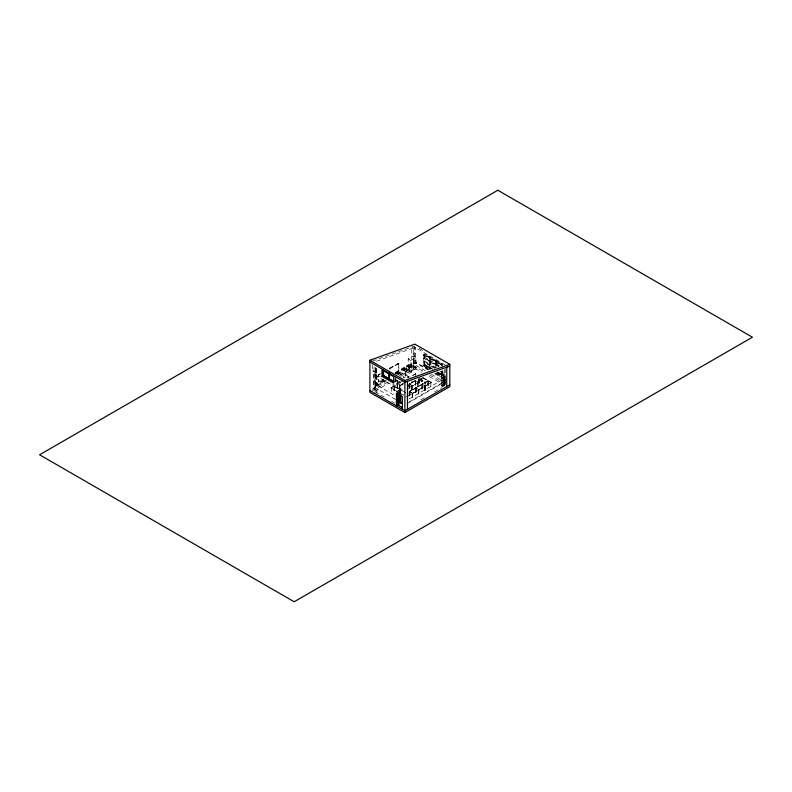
<?xml version="1.0" encoding="UTF-8"?>
<svg xmlns="http://www.w3.org/2000/svg" width="792" height="792" viewBox="0 0 792 792"><rect width="100%" height="100%" fill="white"/><g stroke="black" fill="none" stroke-linecap="round" stroke-linejoin="round"><path stroke-width="0.59" stroke-dasharray="3.96 2.97" d="M405.068 376.269L405.276 370.943L405.494 376.299M401.831 368.686L404.89 371.27A1.089 0.624 0 0 0 405.979 371.28L411.513 366.745L408.197 364.835L401.831 368.686L404.89 371.448A1.089 0.624 0 0 0 405.979 371.458L411.513 366.745M374.903 390.674L374.903 375.062L375.972 374.448L380.16 376.863M380.299 373.656L378.18 374.824L378.23 382.021L383.407 379.031M398.831 363.251L388.397 368.923L398.831 363.251L398.831 370.715L394.782 373.052M380.437 373.864L378.477 374.992L378.477 381.586L382.397 379.318M388.951 369.24L398.574 363.686M411.385 372.082L409.296 373.289L406.237 371.527L406.237 366.29L409.296 368.052L411.385 366.844L411.385 372.082L408.197 370.24L408.197 358.954L413.295 356.014L416.038 357.608L416.038 368.894L410.949 371.834L410.949 360.548L416.038 357.608M423.274 354.895L424.799 354.014L442.926 364.478L441.392 365.36L423.274 354.895L423.274 365.775L424.948 364.805L422.968 365.775L430.135 369.913M395.366 372.418L398.574 370.567L398.524 363.073M406.237 366.29L408.325 365.082L408.325 370.319L406.237 371.527M383.813 379.615L375.052 384.674L376.992 385.793L374.903 387.001M395.396 372.933L413.295 362.597L413.949 362.983L415.483 362.102L429.195 370.022M383.813 380.209L375.052 385.268L376.992 386.377L374.903 387.585L396.921 400.297M395.396 373.517L413.295 363.191L413.949 363.568L415.483 362.687L428.145 370.003M376.447 368.3L376.447 384.466L384.021 380.328M395.594 373.636L413.493 363.31M375.457 367.518L375.457 386.209L385.971 380.14M396.475 374.072L413.493 364.478L396.683 374.19M375.457 386.209L386.169 380.259M372.002 389.377L386.456 381.031M397.96 374.398L414.82 364.657L426.482 371.389M372.002 391.139L387.882 381.972M399.485 375.279L414.82 366.419L414.82 345.886M429.482 358.014L430.195 357.608L424.7 354.43L423.987 354.846L429.482 358.014L429.482 360.954L430.195 360.548L424.7 357.37L423.987 357.776L429.482 360.954M399.772 375.457L402.96 373.626L411.286 378.428M413.949 367.686L415.483 366.805M436.352 361.162L430.858 357.984L430.145 358.4L435.64 361.568L436.352 361.162L436.352 367.805L430.858 364.627L429.482 365.419L423.987 362.251L424.7 361.835M374.032 371.745L375.052 371.705L375.052 391.139L388.862 383.17M400.544 376.428L413.295 369.072L413.949 369.448L413.949 348.252L411.761 346.995L411.761 366.419L421.809 372.22M410.949 371.24L416.038 368.3M402.732 380.883L397.129 384.12C397.832 401.772 397.356 368.735 397.079 384.853M429.482 361.716L430.858 360.924L436.352 364.102L435.64 364.508L424.7 358.132L423.987 358.548L429.482 361.716L429.482 364.657L430.195 364.251L424.7 361.073L423.987 361.489L436.352 368.567M394.862 382.12L395.574 381.704L395.574 379.259M436.352 364.865L430.858 361.687L430.145 362.102L435.64 365.28L437.016 364.478L441.599 367.132M400.039 386.328L399.831 381.853L399.712 394.248M402.989 384.15L399.881 385.942L396.723 384.12L400.871 381.497M407.078 377.903L409.147 376.715L407.078 378.14M396.723 384.12L402.94 380.536M403.375 395.188L390.951 387.783L394.109 385.961L405.494 392.535M390.951 388.021L394.109 385.961M399.683 385.585L400.089 389.941L394.109 386.437L391.357 388.021L391.565 392.486M413.256 375.378L415.592 374.032M442.52 367.656L442.52 364.716L437.016 361.538L436.303 361.954L441.807 365.132M423.987 365.191L429.482 368.359L430.195 367.953M404.583 382.991L399.881 385.704L396.723 383.882M436.303 365.656L437.016 365.251L438.847 366.31M402.732 383.061L402.94 385.12M393.901 390.901L394.317 386.555L394.317 390.901M412.355 385.971L409.197 383.912L415.414 380.328L418.572 382.15L407.177 388.724M397.366 394.515L397.168 391.139L396.96 394.515M399.505 394.139L399.712 389.664M409.197 384.15L415.414 380.566L418.572 382.387L407.177 388.961M397.168 391.367L400.316 389.545L397.168 391.604M408.999 384.496C411.206 396.861 405.128 379.269 411.949 385.971L411.741 390.199M417.958 386.615L418.156 382.387L415.414 380.794L409.603 384.15L409.81 388.615M411.899 380.942L411.493 383.12M397.574 391.604L400.316 390.02L403.227 391.693M421.027 378.061L419.463 378.962L419.463 383.556L419.265 379.081M397.772 391.723L397.772 394.753M398.119 392.228L402.93 395.188M411.543 385.971L411.741 390.436L411.741 386.09M412.355 385.496L412.355 389.852M417.75 382.387L417.958 386.852L417.958 382.506M418.651 378.734L418.651 383.08L419.057 378.734M421.195 378.348L421.195 381.615L421.601 378.348M415.206 385.268L415.612 380.912L415.612 385.268M419.265 383.437L419.671 379.081M421.809 378.705L421.809 381.962L422.215 378.705M441.807 371.775L442.52 371.359M425.165 390.377C424.621 365.132 425.69 404.484 424.967 385.902M427.611 385.318L427.819 380.853L422.215 377.616M443.075 375.972L441.748 375.21L443.886 373.973L445.213 374.745L443.075 375.972L443.075 386.971L441.748 386.209L441.807 372.537L442.52 372.121L442.52 375.062M409.583 391.367L428.225 380.615L409.583 391.367L412.741 393.198M409.385 391.961C411.602 404.316 405.514 386.724 412.335 393.426L412.137 397.901M418.344 394.307L418.552 389.842L415.8 388.258L409.999 391.604L410.197 396.079M424.552 390.723L424.76 386.258L422.007 384.674L416.206 388.021L416.414 392.486M430.769 387.139L430.967 382.675L428.225 381.081L422.413 384.437L422.621 388.902M444.906 377.398L443.738 376.725L441.906 377.784L443.075 378.457L444.906 377.398L444.906 374.913L443.738 374.24L441.807 375.477L436.303 372.299M441.392 376.24L443.075 375.091L441.392 376.418L436.273 373.458M412.741 392.961L412.741 397.544M418.958 389.377L418.958 393.961M406.534 396.782L431.383 382.437L406.534 397.02M425.066 386.783L425.066 382.199M415.592 392.723L415.998 388.377L415.998 392.723M421.809 389.139L422.215 384.783L422.215 389.139M428.017 385.555L428.423 381.2L428.423 385.555M441.906 377.962L443.738 376.903L444.906 377.576L444.906 380.061L443.075 381.12M443.075 378.635L444.906 377.576M409.088 398.95L441.649 380.15M441.906 380.447L443.738 379.388L444.906 380.061M444.906 380.239L443.075 381.298L441.906 380.625L443.738 379.566L444.906 380.239L444.906 382.724L443.075 383.783L441.906 383.1M409.137 401.861L445.213 381.031L444.55 380.645L446.084 379.764L434.471 373.072M407.019 403.673L445.213 381.615L444.55 381.239L446.084 380.358L433.422 373.042M444.906 384.674L444.906 382.902L443.075 383.962L441.906 383.278L443.738 382.051L444.906 382.724M444.906 385.555L443.075 386.615L441.906 385.942L443.738 384.882L443.738 374.24M441.748 386.209L443.886 384.971L443.886 373.973M420.809 399.821L425.057 397.376M434.6 391.862L442.035 387.575M411.761 346.995L413.295 346.431L446.084 365.36M413.949 348.252L415.483 347.698L415.483 368.567M372.507 361.103L410.612 347.411M397.653 374.626L402.96 372.715L410.246 376.923M372.507 364.765L372.507 370.864L376.992 372.824L376.992 392.258L375.052 391.139M372.507 370.864L376.992 372.824M419.057 348.332L423.294 350.777M442.669 364.627L424.542 354.163L424.542 364.865L432.264 369.201M436.303 364.894L439.055 366.478M440.679 371.072L442.52 372.121M434.729 368.448L430.145 365.805L430.858 365.389L430.858 368.329L430.145 368.745L430.195 357.608M439.966 371.478L441.807 372.537M424.948 364.627L432.412 368.943M437.748 372.012L443.075 375.091M424.7 364.775L432.689 369.389M437.016 371.893L443.075 375.269M437.332 372.25L442.926 375.358L442.926 370.428M430.224 368.973L423.829 365.28L423.829 354.578L441.956 365.221M436.62 372.666L441.956 375.745M422.968 365.597L430.135 369.735M436.065 373.161L441.55 376.329M408.197 358.954L410.949 360.548M431.333 374.19L445.559 382.407M443.738 382.219L444.906 382.902M413.295 365.538L423.918 371.676M429.66 374.992L446.084 384.466M429.195 376.487L446.084 386.239M408.197 365.013L411.513 366.924M423.047 377.626L431.383 382.437M423.047 377.863L431.383 382.675M419.463 379.2L425.066 382.437M418.849 379.081L425.066 382.675M425.165 386.021L422.007 384.199L425.165 386.258M376.645 361.231L413.295 347.876L413.295 369.072M404.989 377.893L402.89 376.685L404.989 378.13M409.197 383.912L412.355 385.734M418.958 389.605L415.8 387.783L418.958 389.842M399.831 382.09L396.673 380.269L399.831 382.328M409.583 391.604L412.741 393.426M392.733 384.12L403.207 390.169M374.903 375.062L405.494 392.773M399.505 389.783L399.831 381.853M390.951 387.783L403.375 394.96M378.061 385.882L394.574 395.416M384.338 397.148L374.903 391.703L376.992 390.496L373.527 388.496L373.527 370.824M391.674 401.386L394.822 403.207M445.213 368.755L445.213 384.704M444.55 369.607L444.55 385.358M442.669 370.577L442.669 375.329M441.956 371.062L441.906 385.942M441.392 371.309L441.392 376.418M437.016 361.538L437.016 364.478M437.016 365.251L437.016 367.211M435.64 361.568L435.64 364.508M435.64 365.28L435.64 367.24M430.858 357.984L430.858 360.924M430.858 361.687L430.858 364.627M429.482 365.419L429.482 368.359M428.225 381.081L428.225 385.664M424.799 354.014L424.799 364.894M422.007 377.735L422.007 382.081M422.007 384.674L422.007 389.258M421.403 378.23L421.403 381.734M418.849 378.853L418.849 383.199M415.8 373.913L415.8 377.17M415.8 388.258L415.8 392.842M415.414 380.794L415.414 385.387M413.493 359.073L413.493 369.775M409.583 391.842L409.583 396.426M409.296 368.052L409.296 373.289M409.197 384.387L409.197 388.971M402.96 372.715L402.96 373.626M400.524 394.485L400.524 390.139L400.118 394.485M400.316 390.02L400.316 394.367M399.911 389.783L399.911 394.139M397.287 380.388L397.337 388.585M397.168 391.139L397.168 394.634M396.287 379.497L396.287 381.645M395.723 376.586L395.723 381.972L395.01 382.387L395.01 376.992M394.109 386.437L394.109 391.02M376.645 368.607L376.645 384.575M375.972 372.864L375.972 374.448M375.665 367.775L375.665 386.328M374.032 366.864L374.032 389.971M415.8 373.438L412.642 375.497L415.8 373.438"/><path stroke-width="1.19" d="M381.982 376.388L393.693 383.15L393.693 376.685L381.982 369.923L381.982 376.388L384.011 375.21M383.457 370.646L383.457 375.537L388.822 378.635L389.535 378.23M397.97 400.9L402.494 403.524M398.683 394.376L398.683 405.257L396.436 405.9L396.436 393.198L402.395 396.643L402.395 409.335M398.683 405.257L398.524 394.465M449.797 384.853L404.89 410.781L369.913 390.585M404.89 412.543L449.797 386.615L449.797 364.32L414.82 344.124L369.913 360.271L369.913 392.347L404.89 412.543L404.89 380.467L369.913 360.271M448.272 366.627L446.738 367.191L446.738 386.615M404.89 380.467L449.797 364.32M449.797 366.082L404.89 382.229L369.913 362.033M393.961 381.605L389.486 379.022L389.486 372.903M393.951 381.774L383.298 375.626L383.298 370.23M402.395 407.573L397.97 405.019L397.97 393.466M407.484 381.298L407.484 409.276M398.119 394.515L398.119 404.93M388.822 373.745L388.822 378.635M497.831 190.238L39.6 454.786L294.169 601.762L752.4 337.214L497.831 190.238M400.762 395.99L399.851 395.465L399.851 402.752L400.762 403.286L400.762 395.99"/></g></svg>
